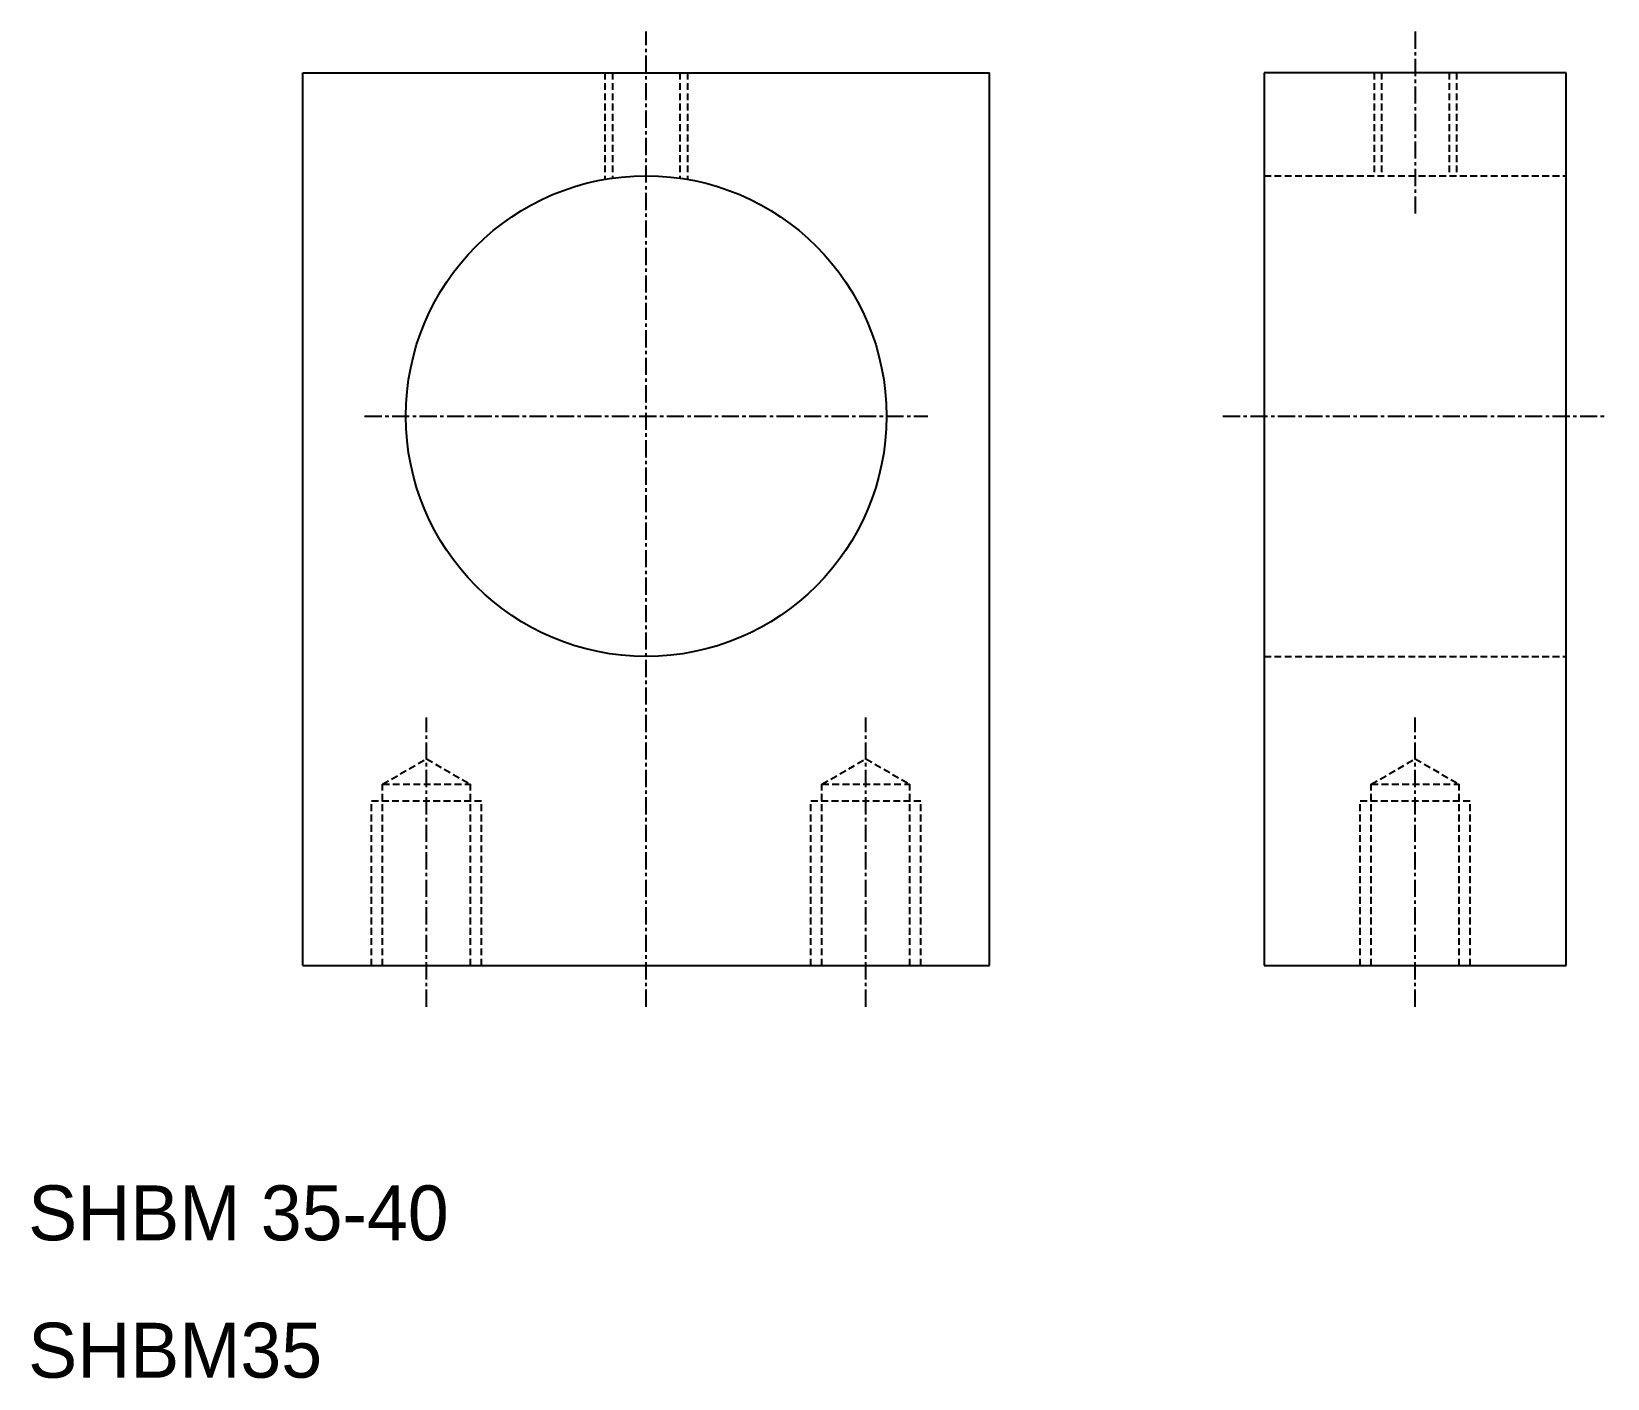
# Model space of a CAD drawing. Extents: x 10 to 125, y 10 to 108.
import ezdxf

# ---------------------------------------------------------------- set-up
doc = ezdxf.new("R2010")
doc.units = 0
doc.linetypes.add('CENTER', pattern=[2, 1.25, -0.25, 0.25, -0.25])
doc.linetypes.add('DASHED', pattern=[0.75, 0.5, -0.25])
doc.layers.get('0').update_dxf_attribs({"linetype": 'CONTINUOUS'})
doc.layers.add('CENTER', color=1, linetype='CENTER')

msp = doc.modelspace()

# ---------------------------------------------------------------- linework, layer by layer
at = {"color": 7, "linetype": 'CONTINUOUS'}
for p, q in [((30, 40), (30, 105)), ((30, 105), (80, 105)), ((80, 40), (80, 105)), ((100, 105), (100, 40)), ((122, 105), (100, 105)), ((122, 40), (122, 105)), ((30, 40), (80, 40)), ((100, 40), (122, 40))]:
    msp.add_line(p, q, dxfattribs=at)
at = {"color": 3, "linetype": 'DASHED'}
for p, q in [((52, 105), (52, 97.24)), ((52.54, 105), (52.54, 97.33)), ((57.46, 105), (57.46, 97.33)), ((58, 105), (58, 97.24)), ((108, 105), (108, 97.5)), ((108.54, 105), (108.54, 97.5)), ((113.46, 105), (113.46, 97.5)), ((114, 105), (114, 97.5)), ((100, 97.5), (122, 97.5)), ((100, 62.5), (122, 62.5)), ((35.8, 53.2), (39, 55.05)), ((39, 55.05), (42.2, 53.2)), ((67.8, 53.2), (71, 55.05)), ((71, 55.05), (74.2, 53.2)), ((107.8, 53.2), (111, 55.05)), ((111, 55.05), (114.2, 53.2)), ((35.8, 40), (35.8, 53.2)), ((35.8, 53.2), (42.2, 53.2)), ((42.2, 40), (42.2, 53.2)), ((67.8, 40), (67.8, 53.2)), ((67.8, 53.2), (74.2, 53.2)), ((74.2, 40), (74.2, 53.2)), ((107.8, 40), (107.8, 53.2)), ((107.8, 53.2), (114.2, 53.2)), ((114.2, 40), (114.2, 53.2)), ((35, 40), (35, 52)), ((35, 52), (43, 52)), ((43, 40), (43, 52)), ((67, 40), (67, 52)), ((67, 52), (75, 52)), ((75, 40), (75, 52)), ((107, 40), (107, 52)), ((107, 52), (115, 52)), ((115, 40), (115, 52))]:
    msp.add_line(p, q, dxfattribs=at)
at = {"color": 7, "linetype": 'CONTINUOUS'}
msp.add_circle((55, 80), 17.5, dxfattribs=at)
at = {"layer": 'CENTER', "color": 1, "linetype": 'CENTER'}
for p, q in [((55, 37), (55, 108)), ((111, 108), (111, 94.5)), ((34.5, 80), (75.5, 80)), ((97, 80), (125, 80)), ((39, 37), (39, 58.05)), ((71, 37), (71, 58.05)), ((111, 37), (111, 58.05))]:
    msp.add_line(p, q, dxfattribs=at)

# ---------------------------------------------------------------- texts
at = {"color": 7, "linetype": 'CONTINUOUS'}
for s, p in [('SHBM 35-40', (10, 20)), ('SHBM35', (10, 10))]:
    msp.add_text(s, height=4, dxfattribs=at).set_placement(p)

doc.saveas('drawing.dxf')
